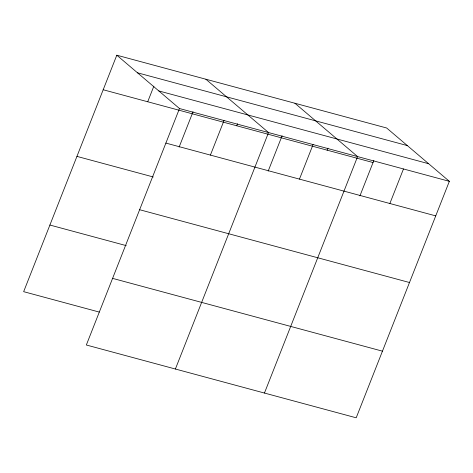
<?xml version="1.0" encoding="UTF-8"?>
<svg xmlns="http://www.w3.org/2000/svg" width="473" height="473" viewBox="0 0 473 473"><rect width="100%" height="100%" fill="white"/><g stroke="black" fill="none" stroke-linecap="round" stroke-linejoin="round"><path stroke-width="0.71" d="M116.801 55.199L179.492 108.53L86.34 345L356.199 417.801L449.35 181.33L386.66 128L116.801 55.199L23.65 291.67L99.277 312.074M147.712 101.766L153.855 86.181M179.119 147.091L193.043 111.746M210.408 155.097L224.019 120.544M236.766 125.788L237.57 123.755M175.394 369.029L268.546 132.552L205.856 79.222M268.173 171.12L282.097 135.769M299.456 179.119L313.073 144.567M327.168 150.178L327.972 148.144M264.448 393.051L357.6 156.575L294.91 103.244M359.923 195.869L373.847 160.518M389.864 203.508L403.475 168.956M137.489 72.795L407.348 145.595M158.804 90.928L428.662 163.729M179.492 108.53L449.35 181.33M103.185 89.752L373.049 162.552M165.881 143.083L435.739 215.883M76.939 156.386L153.27 176.979M139.63 209.716L409.488 282.517M49.896 225.036L126.232 245.629M112.586 278.372L382.45 351.167"/></g></svg>
